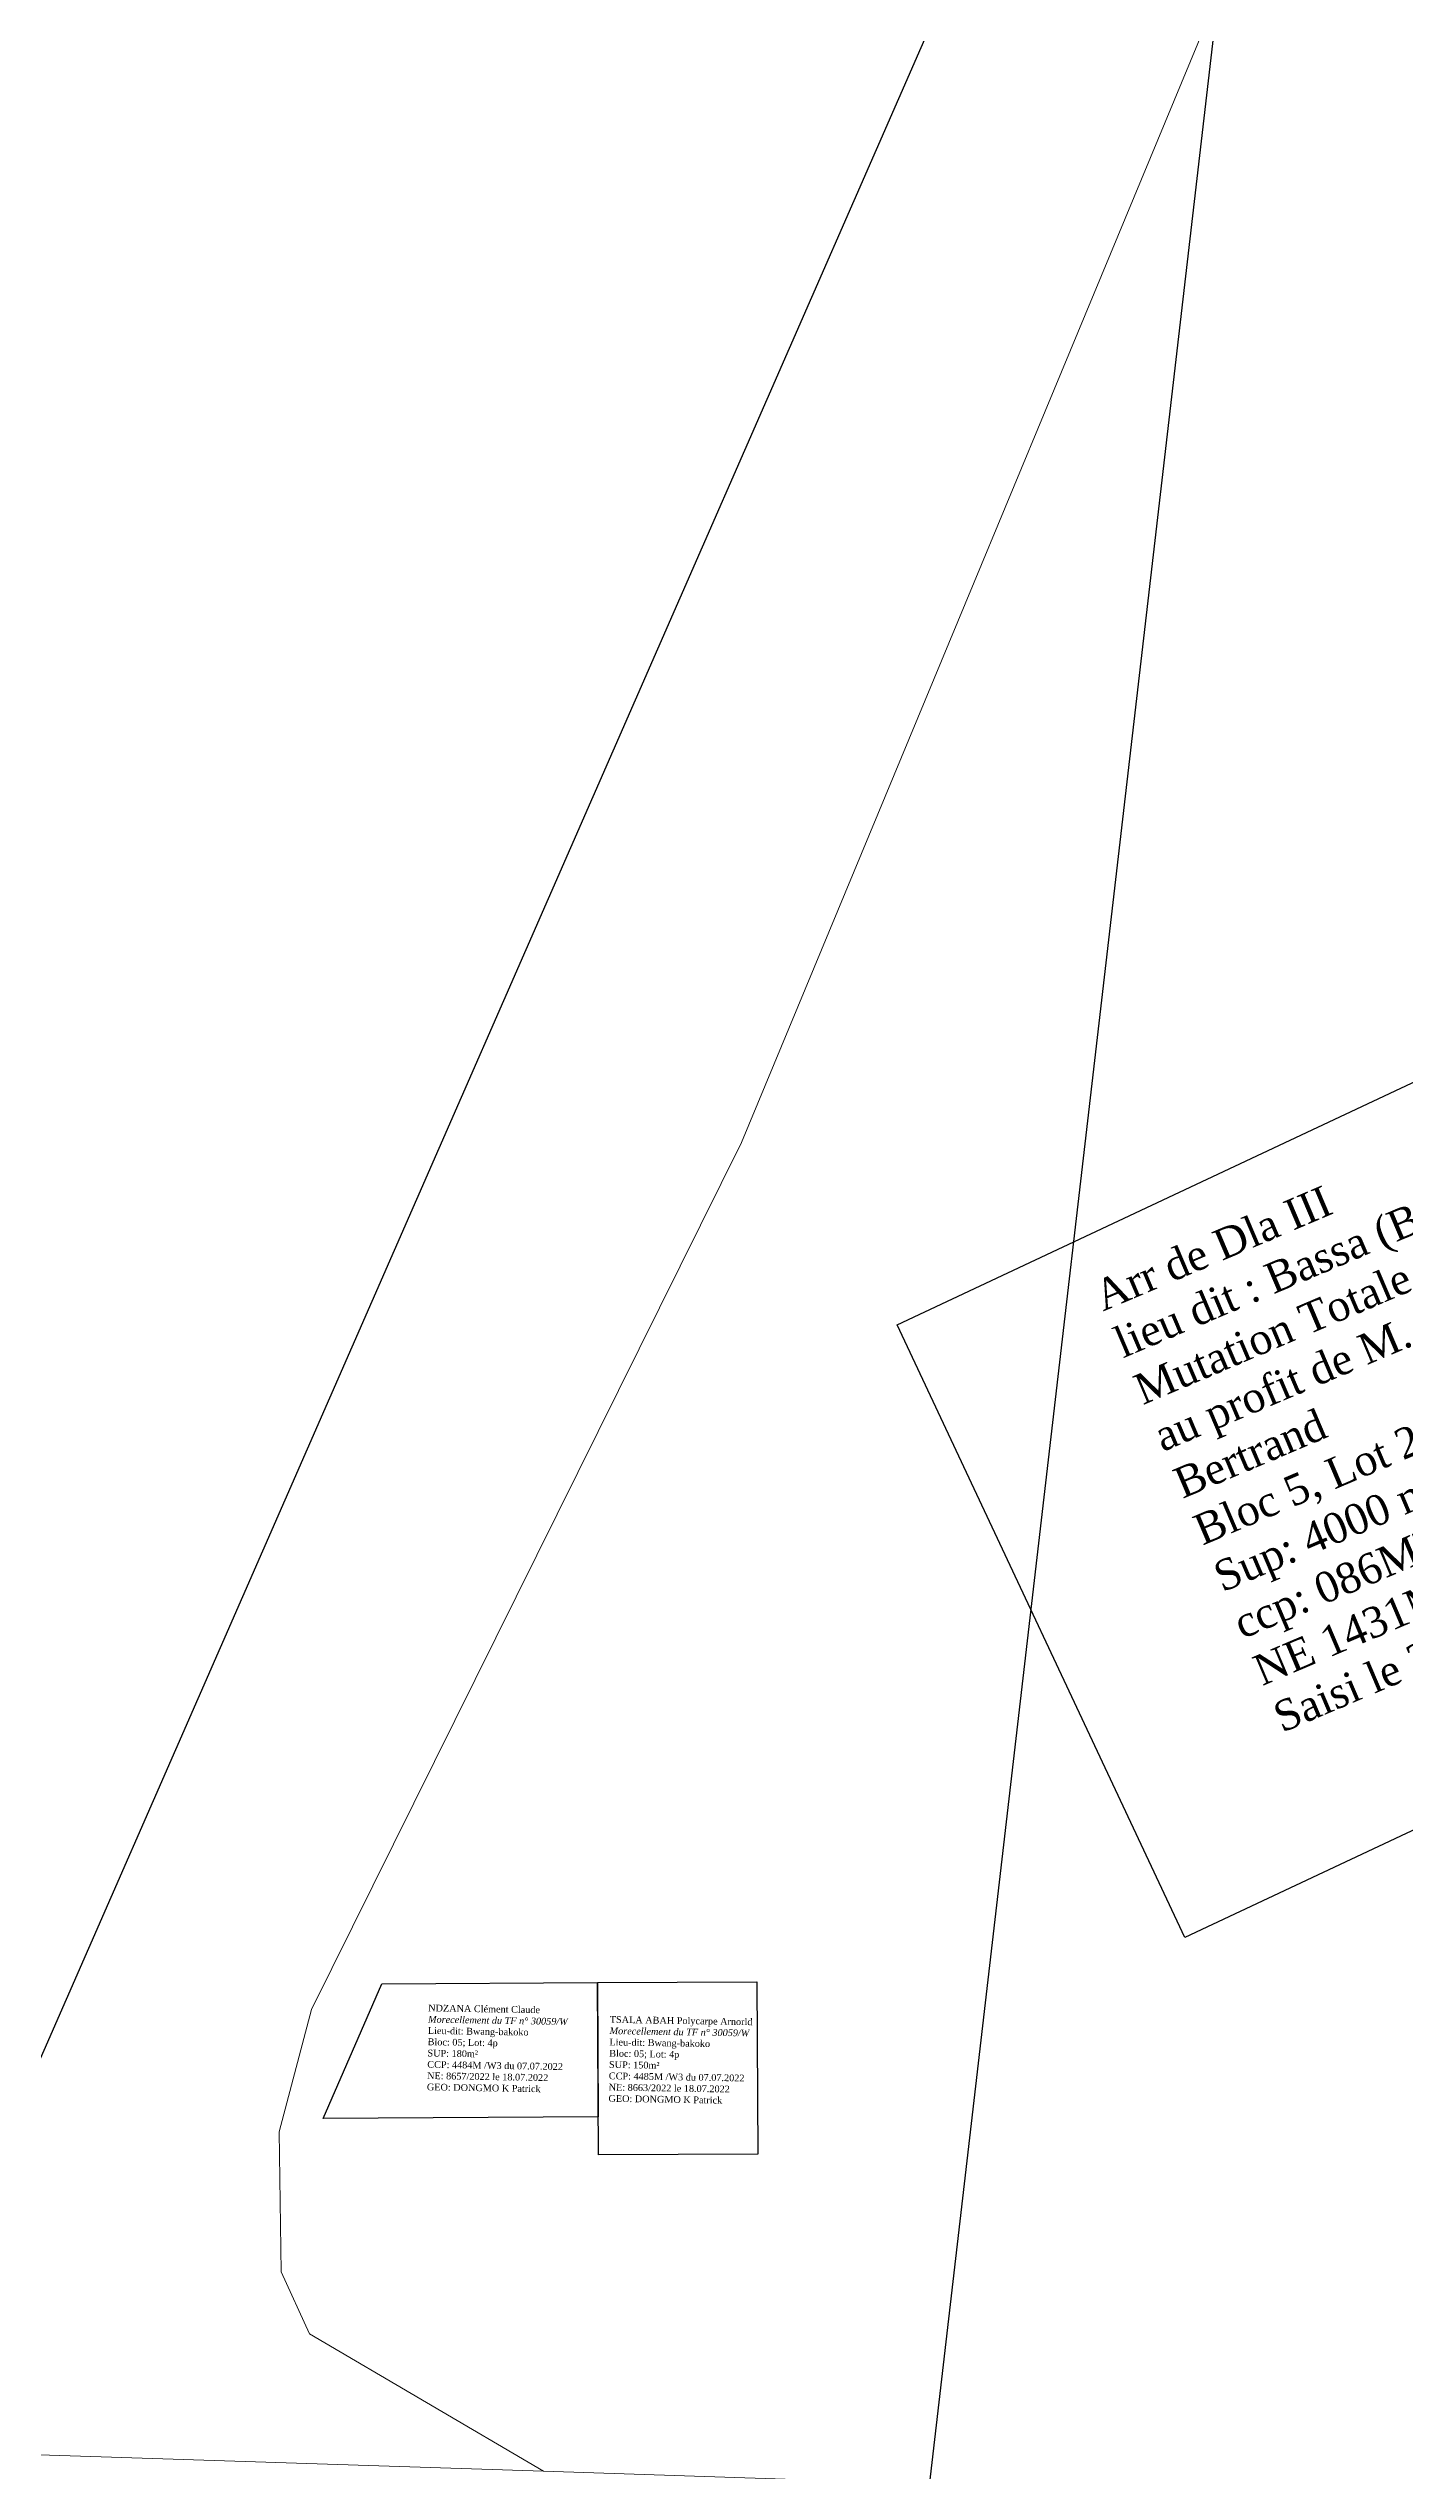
# Model space of a CAD drawing. Header units: millimetres. Extents: x 587399 to 927168, y 438565 to 1444955.
# Drawn here: x 591685.6 to 591785.9, y 440724.2 to 440903.2 of the extents above; entities that cross this region are included whole.
import ezdxf

# ---------------------------------------------------------------- set-up
doc = ezdxf.new("R2010")
doc.units = ezdxf.units.MM
doc.header["$LTSCALE"] = 2
for name, color, linetype, lineweight in [('00_DPP_TF Mutations Moungo', 6, 'Continuous', 50), ('MAJ APRES LE 13.01.2023', 222, 'Continuous', 30), ('Roads_others', 24, 'Continuous', 9)]:
    doc.layers.add(name, color=color, linetype=linetype, lineweight=lineweight)
doc.layers.add('Parcelle MAJ', color=6, linetype='Continuous')
doc.styles.get("Standard").update_dxf_attribs({"font": 'arial.ttf'})
doc.styles.add('Times 1.0', font='times.ttf', dxfattribs={"width": 0.99, "height": 1})

msp = doc.modelspace()

# ---------------------------------------------------------------- linework, layer by layer
at = {"color": 232, "lineweight": 30, "flags": 128}
msp.add_lwpolyline([(589619, 444839), (589665, 444789), (589701, 444534), (591315, 445141), (591436, 445058), (592078, 443543), (591745, 440674), (591661, 440379)], dxfattribs=at)
msp.add_lwpolyline([(589619, 444839), (589665, 444789), (589701, 444534), (591315, 445141), (591436, 445058), (592078, 443543), (591745, 440674), (591661, 440379)], dxfattribs=at)
msp.add_lwpolyline([(589619, 444839), (589665, 444789), (589701, 444534), (591315, 445141), (591436, 445058), (592078, 443543), (591745, 440674), (591661, 440379)], dxfattribs=at)
at = {"flags": 128}
for points in [[(591726.187, 440760.3), (591726.243, 440750.377), (591705.923, 440750.261), (591710.238, 440760.208)], [(591737.968, 440760.367), (591738.054, 440747.635), (591726.273, 440747.568), (591726.187, 440760.3)]]:
    msp.add_lwpolyline(points, close=True, dxfattribs=at)
at = {"layer": 'MAJ APRES LE 13.01.2023', "color": 232, "lineweight": 30, "flags": 128}
msp.add_lwpolyline([(591836.515, 441313.659), (591820.351, 441198.273), (591869.848, 441176.569), (591678.814, 440740.616), (591671.816, 440736.313), (591585.348, 440741.106), (591653.149, 440918.059), (591786.101, 441137.479), (591767.759, 441309.012)], close=True, dxfattribs=at)
at = {"layer": 'Parcelle MAJ', "color": 6, "lineweight": 30, "flags": 128}
msp.add_lwpolyline([(591820.765, 440842.901), (591842.03, 440797.64), (591769.619, 440763.63), (591748.354, 440808.891)], close=True, dxfattribs=at)
at = {"layer": 'Roads_others'}
for points in [[(591995.705, 441316.311), (591991.239, 441308.402), (591982.839, 441292.641), (591977.715, 441288.269), (591936.052, 441263.166), (591925.78, 441255.461), (591921.925, 441247.321), (591902.17, 441196.87), (591873.199, 441136.792), (591849.874, 441081.307), (591827.3, 441029.526), (591801.001, 440973.74), (591776.488, 440917.811), (591736.828, 440822.381), (591705.041, 440758.309), (591702.663, 440749.286), (591702.818, 440738.928), (591704.91, 440734.353), (591722.194, 440724.2)], [(591607.838, 440731.15), (591610.005, 440728.963), (591612.57, 440727.783), (591722.194, 440724.2), (591749.739, 440723.299), (591964.454, 440708.138), (592087.877, 440705.299), (592224.414, 440699.522), (592293.007, 440694.241), (592448.069, 440682.293), (592641.633, 440670.074), (592711.91, 440668.067)]]:
    msp.add_lwpolyline(points, dxfattribs=at)

# ---------------------------------------------------------------- texts
at = {"char_height": 0.5, "width": 21.77987, "attachment_point": 1, "rotation": 359.02997}
for s, insert in [('\\A1;{\\fTimes New Roman|b0|i0|c0|p18;NDZANA Clément Claude\\P\\fTimes New Roman|b0|i1|c0|p18;\\C1;Morecellement du TF n° 30059/W\\P\\fTimes New Roman|b0|i0|c0|p18;\\C0;Lieu-dit: Bwang-bakoko\\PBloc: 05; Lot: 4p\\PSUP: 180m²\\PCCP: 4484M /W3 du 07.07.2022\\PNE: 8657/2022 le 18.07.2022\\PGEO: DONGMO K Patrick}', (591713.683, 440758.683)), ('\\A1;{\\fTimes New Roman|b0|i0|c0|p18;TSALA ABAH Polycarpe Arnorld\\P\\fTimes New Roman|b0|i1|c0|p18;\\C1;Morecellement du TF n° 30059/W\\P\\fTimes New Roman|b0|i0|c0|p18;\\C0;Lieu-dit: Bwang-bakoko\\PBloc: 05; Lot: 4p\\PSUP: 150m²\\PCCP: 4485M /W3 du 07.07.2022\\PNE: 8663/2022 le 18.07.2022\\PGEO: DONGMO K Patrick}', (591727.105, 440757.836))]:
    msp.add_mtext(s, dxfattribs=dict(at, insert=insert))
at = {"layer": '00_DPP_TF Mutations Moungo', "insert": (591762.681, 440811.953), "char_height": 2.254875, "width": 50.2835, "attachment_point": 1, "rotation": 23.03012, "style": 'Times 1.0'}
msp.add_mtext('{\\fTimes New Roman|b0|i0|c186|p18;Arr de Dla III\\Plieu dit : Bassa (Bwang-Bakoko)\\PMutation Totale du T.F. }30202{\\fTimes New Roman|b0|i0|c186|p18;/W\\Pau profit de M}. BEKOULE Alain Bertrand\\P{\\fTimes New Roman|b0|i0|c186|p18;Bloc 5, Lot }2{\\fTimes New Roman|b0|i0|c186|p18;\\PSup: }4000{\\fTimes New Roman|b0|i0|c186|p18; m²\\Pccp: }086{\\fTimes New Roman|b0|i0|c186|p18;M}T{\\fTimes New Roman|b0|i0|c186|p18;/W3 du }26.10{\\fTimes New Roman|b0|i0|c186|p18;.2022\\PNE 1}431{\\fTimes New Roman|b0|i0|c186|p18;MT/2022\\PSaisi le }27{\\fTimes New Roman|b0|i0|c186|p18;.}10.{\\fTimes New Roman|b0|i0|c186|p18;2022}', dxfattribs=at)

doc.saveas('drawing.dxf')
